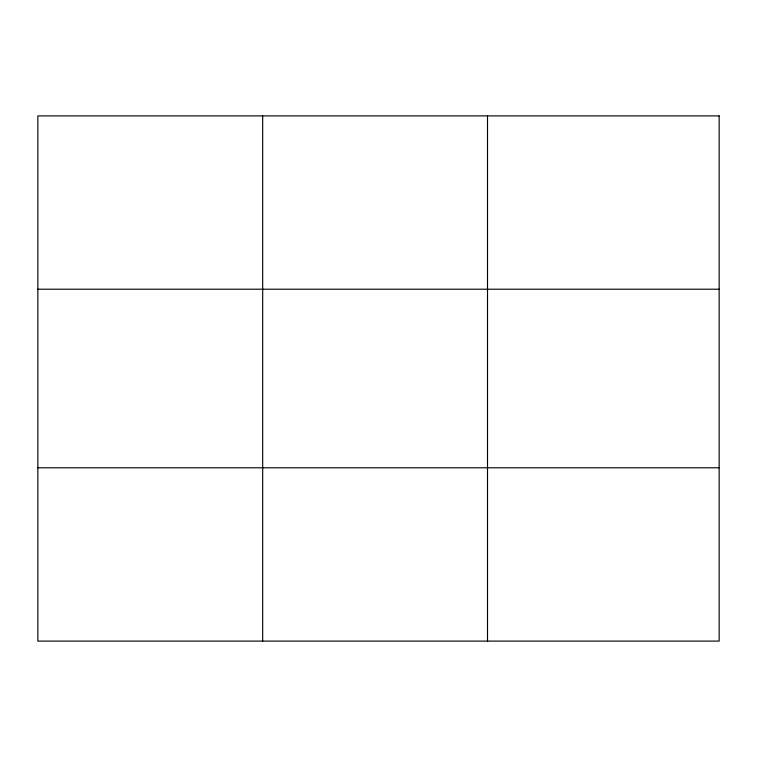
<?xml version="1.0" encoding="UTF-8"?>
<svg xmlns="http://www.w3.org/2000/svg" width="757" height="757" viewBox="0 0 757 757"><rect width="100%" height="100%" fill="white"/><g stroke="black" fill="none" stroke-linecap="round" stroke-linejoin="round"><path stroke-width="1.14" d="M262.679 115.897L262.679 641.103M487.508 115.897L487.508 641.103M37.85 289.212L719.15 289.212M37.85 467.788L719.15 467.788M719.15 115.897L719.15 641.103L37.85 641.103L37.85 115.897L719.15 115.897"/></g></svg>
